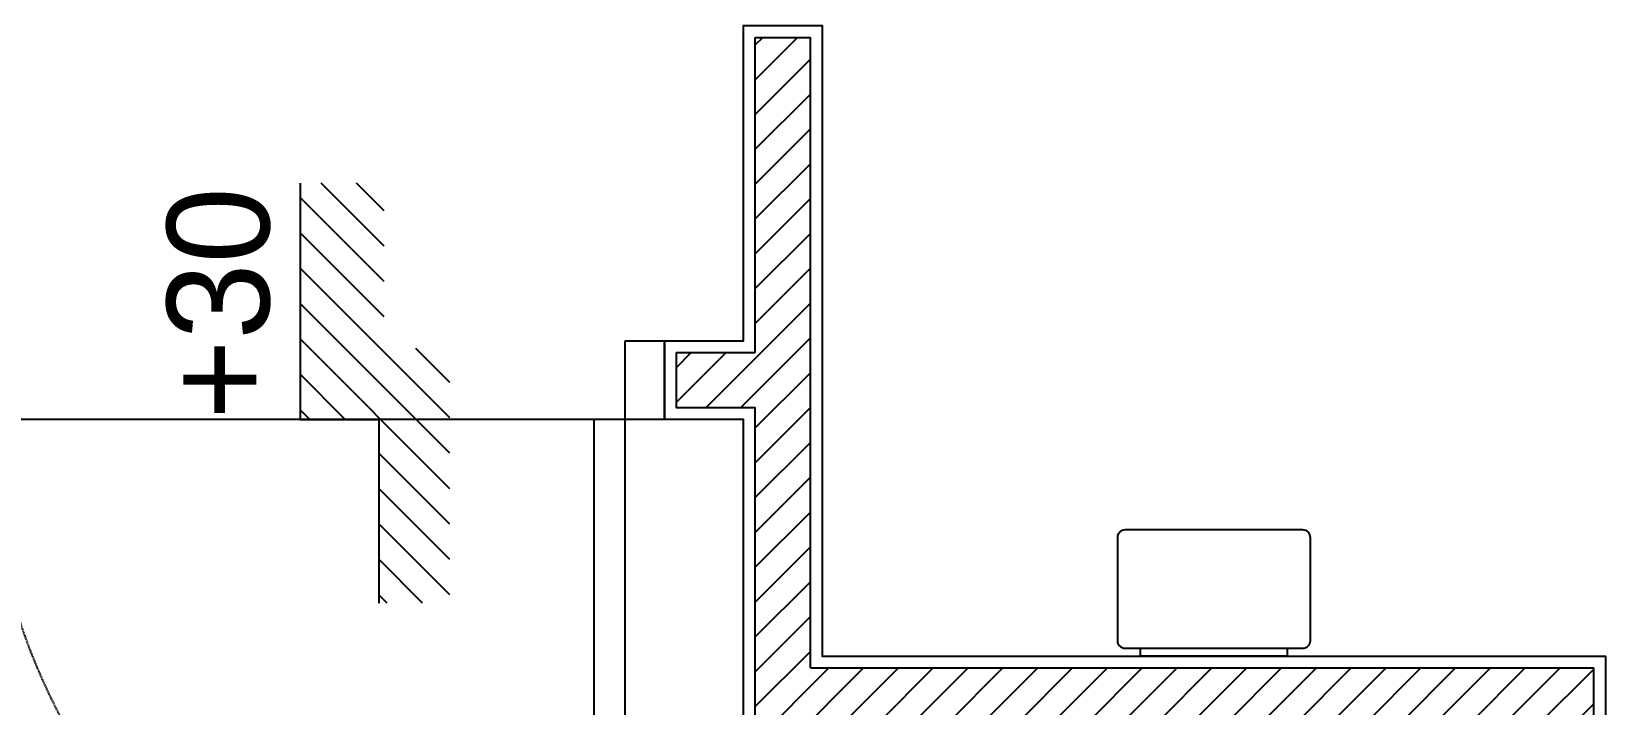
# Model space of a CAD drawing. Header units: inches. Extents: x 1721084 to 1854744, y 225101 to 488646.
# Drawn here: x 1786584 to 1788582, y 240665 to 241519 of the extents above; entities that cross this region are included whole.
import ezdxf
from ezdxf.enums import TextEntityAlignment as Align

# ---------------------------------------------------------------- set-up
doc = ezdxf.new("R2010")
doc.units = ezdxf.units.IN
doc.header["$MEASUREMENT"] = 0
doc.linetypes.add('X-PL-T5$0$X-WC-ME_3_5$0$DASHEDX2', pattern=[1.5, 1, -0.5])
for name, color, linetype in [('X-PL-T5$0$A-XREF', 250, 'Continuous'), ('X-PL-T5$0$X-PL-T5$0$A-ANNO-COTE', 250, 'Continuous'), ('X-PL-T5$0$X-PL-T5$0$A-FLOR-WALL', 250, 'Continuous'), ('X-PL-T5$0$X-WC-ME_3_5$0$A-FLOR', 12, 'Continuous'), ('X-PL-T5$0$X-WC-ME_3_5$0$A-FLOR-DOOR', 32, 'Continuous'), ('X-PL-T5$0$X-WC-ME_3_5$0$A-FLOR-PATT', 250, 'Continuous'), ('X-PL-T5$0$X-WC-ME_3_5$0$A-FLOR-WALL', 7, 'Continuous'), ('X-PL-T5$0$X-WC-ME_3_5$0$A-FLOR-WALL-FNSH', 16, 'Continuous'), ('X-PL-T5$0$X-WC-ME_3_5$0$A-FURN-EQPM-LOOSE', 49, 'Continuous')]:
    doc.layers.add(name, color=color, linetype=linetype)
doc.styles.add('X-PL-T5$0$X-PL-T5$0$ARIAL', font='arial.ttf')
doc.styles.add('X-PL-T5$0$X-PL-T5$0$HDUNGARC', font='vn_vni.shx')

# ---------------------------------------------------------------- blocks, each defined once
blk = doc.blocks.new('*U501')
h = blk.add_hatch()
h.set_pattern_fill('ANSI31', color=8, scale=0.3, angle=90, style=0)
h.set_pattern_definition([(135, (-7.99988500187328, -2.701742475610145), (-0.6735192090801866, -0.6735192090801864), [])])
h.paths.add_polyline_path([(-8.99988500187328, 2.999991874275336), (-8.999885001873167, -0.2017450536189642), (-2.701737981551444, -0.2017450536190353), (-2.701737981551218, -2.70174247561006), (6.982453504313768, -2.701742475610145), (6.982453504313768, 0), (0, 0), (0, 3.000001160833078)])
blk.add_lwpolyline([(-8.99988500187328, 2.999991874275336), (0, 3.000001160833078), (0, 0), (6.982453504313768, 0)])
at = {"style": 'X-PL-T5$0$X-PL-T5$0$ARIAL', "width": 0.8}
blk.add_attdef('SETDOWN', (0.5, 0.5), '', height=2.5, dxfattribs=at)
blk = doc.blocks.new('*U555')
blk.add_lwpolyline([(-810, 0), (-770, 0), (-770, 810.0000033719261), (-810, 810.0000033719261)], close=True)
at = {"color": 0}
for points in [[(-810, -100.0000005913898), (-860, -100.0000005913898), (-860, 0), (-810, 0)], [(0, -100.0000005913898), (50, -100.0000005913898), (50, 0), (0, 0)]]:
    blk.add_lwpolyline(points, close=True, dxfattribs=at)
at = {"color": 8, "linetype": 'X-PL-T5$0$X-WC-ME_3_5$0$DASHEDX2'}
blk.add_arc((-811.793547901827, -0.7172682957170764), 811.7938132494513, 0.0463257464177674, 87.04893910823775, dxfattribs=at)
blk = doc.blocks.new('X-PL-T5$0$X-WC-ME_3_5$0$may say tay')
blk.add_lwpolyline([(140.0000000000036, 125), (6.938775510207051, 125, 0.4142135623730951), (-3.061224489792948, 114.9999999999991), (-3.061224489794766, -114.9999999999995, 0.4142135623730951), (6.938775510205232, -125), (140.0000000000018, -125, 0.4142135623730951), (150.0000000000018, -114.9999999999995), (150.0000000000035, 114.9999999999991, 0.4142135623730951)], format="xyb", close=True)
blk.add_lwpolyline([(150.0000000000035, 95), (160.2040816326553, 95), (160.2040816326534, -94.99999999999956), (150.0000000000018, -94.99999999999956)])
blk = doc.blocks.new('X-PL-T5$0$X-WC-ME_3_5')
at = {"layer": 'X-PL-T5$0$X-WC-ME_3_5$0$A-FLOR-PATT'}
h = blk.add_hatch(dxfattribs=at)
h.set_pattern_fill('ANSI31', color=250, scale=250)
h.set_pattern_definition([(45, (0, 0), (-22.09708691207961, 22.09708691207961), [])])
h.paths.add_polyline_path([(13685.00000000015, 2485.000000000026), (13585.0000000003, 2485.000000000026), (13585.0000000003, 2415.000000000026), (13685.00000000015, 2415.000000000026)])
h.paths.add_polyline_path([(15675.00000000016, 2485.000000000011), (14625.00000000015, 2485.000000000011), (14625.00000000015, 2415.000000000026), (15415.0000000002, 2415.000000000026), (15415.0000000002, 1184.965802980234), (14815.00000000021, 1184.965802980234), (14815.00000000028, -714.9999999998987), (14885.00000000021, -714.999999999898), (14885.00000000021, 1114.965802980234), (15485.00000000021, 1114.965802980234), (15485.00000000021, 2415.000000000011), (15675.00000000016, 2415.000000000011)])
h.paths.add_polyline_path([(17779.00000000013, 2085.000000000016), (16785.00000000013, 2085.000000000025), (16785.00000000016, 2885.000000000011), (16715.00000000016, 2885.000000000011), (16715.00000000016, 2485.000000000011), (16615.00000000016, 2485.000000000011), (16615.00000000016, 2415.000000000011), (16715.00000000015, 2415.000000000011), (16715.0000000001, 615.0000000000233), (16785.00000000016, 615.0000000000127), (16785.00000000015, 2015.000000000025), (17709.00000000015, 2015.000000000016), (17709.00000000016, 615.0000000000159), (19915.00000000009, 615.0000000000252), (19915.00000000013, 685.0000000000252), (17779.00000000015, 685.0000000000159)])
h.paths.add_polyline_path([(20684.99999918886, 2085.000001873549), (20515.00000000014, 2085.000001873549), (20515.00000000014, 685.0000000000252), (20684.99999918885, 685.0000000000258)])
at = {"layer": 'X-PL-T5$0$X-WC-ME_3_5$0$A-FLOR'}
blk.add_lwpolyline([(16600.00000000016, 2399.999999408592), (15690.00000000016, 2399.999999408592)], dxfattribs=at)
at = {"layer": 'X-PL-T5$0$X-WC-ME_3_5$0$A-FLOR-WALL'}
for p, q in [((16715.00000000016, 2485.000000000011), (16715.00000000016, 2885.000000000011)), ((16785.00000000013, 2085.000000000025), (16785.00000000016, 2885.000000000011)), ((16615.00000000016, 2485.000000000011), (16715.00000000016, 2485.000000000011)), ((16785.00000000013, 2085.000000000025), (17779.00000000013, 2085.000000000025)), ((17779.00000000015, 685.0000000000252), (17779.00000000013, 2085.000000000025))]:
    blk.add_line(p, q, dxfattribs=at)
at = {"layer": 'X-PL-T5$0$X-WC-ME_3_5$0$A-FLOR-WALL', "ltscale": 200}
blk.add_line((16715.00000000016, 2885.000000000011), (16785.00000000016, 2885.000000000011), dxfattribs=at)
at = {"layer": 'X-PL-T5$0$X-WC-ME_3_5$0$A-FLOR-WALL'}
blk.add_lwpolyline([(16785.00000000015, 2015.000000000025), (16785.00000000016, 615.000000000013), (16715.0000000001, 615.0000000000233), (16715.00000000015, 2415.000000000011), (16615.00000000016, 2415.000000000011), (16615.00000000016, 2485.000000000011)], dxfattribs=at)
at = {"layer": 'X-PL-T5$0$X-WC-ME_3_5$0$A-FLOR-WALL-FNSH', "ltscale": 200}
blk.add_lwpolyline([(16800.00000000015, 2000.000000000026), (16800.00000000015, 600.0000000000109), (16700.0000000001, 600.0000000000254), (16700.00000000015, 2400.000000000011), (16600.00000000016, 2400.000000000011), (16600.00000000016, 2500.000000000011), (16700.00000000016, 2500.000000000011), (16700.00000000016, 2900.000000000011), (16800.00000000016, 2900.000000000011), (16800.00000000013, 2100.000000000026), (17794.00000000013, 2100.000000000026), (17794.00000000015, 700.0000000000254)], dxfattribs=at)
at = {"layer": 'X-PL-T5$0$X-WC-ME_3_5$0$A-FLOR-DOOR', "rotation": 180}
blk.add_blockref('*U555', (15740.00000000016, 2399.999999408621), dxfattribs=at)
at = {"layer": 'X-PL-T5$0$X-WC-ME_3_5$0$A-FURN-EQPM-LOOSE', "xscale": 0.98, "yscale": 0.98, "zscale": 0.98, "rotation": 270}
blk.add_blockref('X-PL-T5$0$X-WC-ME_3_5$0$may say tay', (17297.00000000013, 2257.000000000027), dxfattribs=at)
blk = doc.blocks.new('X-PL-T5$0$X-PL-T5')
at = {"layer": 'X-PL-T5$0$X-PL-T5$0$A-ANNO-COTE'}
ref = blk.add_blockref('*U501', (16237.29189013751, 2399.999999408592), dxfattribs=dict(at, xscale=-33.33333333333334, yscale=33.33333333333334, zscale=33.33333333333334, rotation=90))
ref.add_attrib('SETDOWN', '+30', dxfattribs={"layer": '0', "height": 130, "rotation": 90, "style": 'X-PL-T5$0$X-PL-T5$0$HDUNGARC'}).set_placement((16137.29185144307, 2399.999999408592), align=Align.BOTTOM_LEFT)
at = {"layer": 'X-PL-T5$0$X-PL-T5$0$A-FLOR-WALL'}
blk.add_blockref('X-PL-T5$0$X-WC-ME_3_5', (0, 0), dxfattribs=at)
blk = doc.blocks.new('X-PL-T5')
at = {"layer": 'X-PL-T5$0$A-XREF'}
blk.add_blockref('X-PL-T5$0$X-PL-T5', (0, 0), dxfattribs=at)

msp = doc.modelspace()

# ---------------------------------------------------------------- block references
msp.add_blockref('X-PL-T5', (1770787.55239912, 238626.407672127))

doc.saveas('drawing.dxf')
